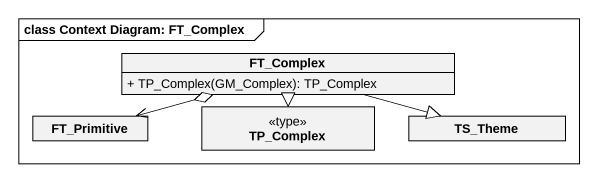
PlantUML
@startuml
mainframe class Context Diagram: FT_Complex
hide circle
hide empty members
skinparam classAttributeIconSize 0
class FT_Complex {
  + TP_Complex(GM_Complex): TP_Complex
}
class FT_Primitive
class TP_Complex <<type>>
class TS_Theme
FT_Complex ..|> TP_Complex
FT_Complex -right-|> TS_Theme
FT_Primitive <-right-o FT_Complex
@enduml
